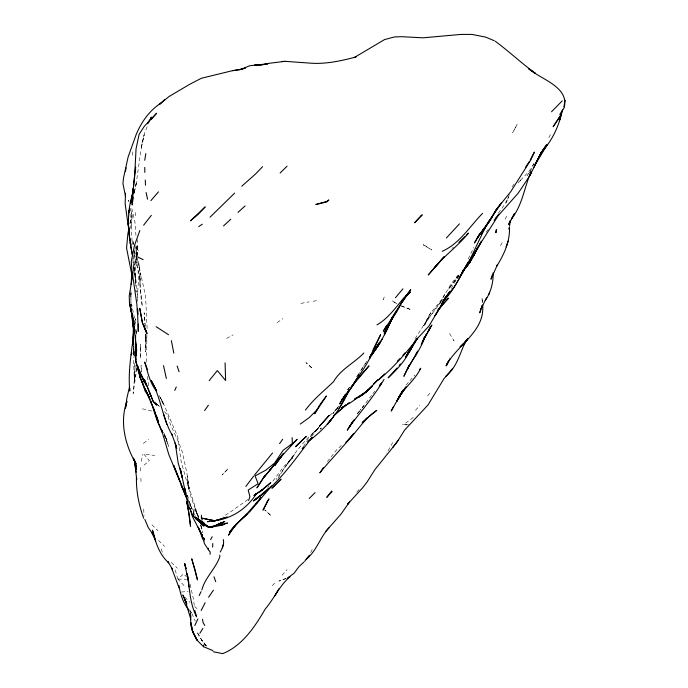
<?xml version="1.0" encoding="UTF-8"?>
<svg xmlns="http://www.w3.org/2000/svg" width="688" height="688" viewBox="0 0 688 688"><rect width="100%" height="100%" fill="white"/><g stroke="black" fill="none" stroke-linecap="round" stroke-linejoin="round"><path stroke-width="0.52" stroke-dasharray="3.44 2.58" d="M130.901 290.525L130.926 302.901L130.909 291.557M147.112 328.46L145.572 296.132L140.429 272.809L141.031 276.628L137.987 258.559M134.564 267.279L135.037 276.335M135.966 235.52L134.917 221.863L131.864 208.619M133.773 271.33L132.836 257.364M145.813 347.965L145.994 336.501L145.675 351.878L145.822 334.033M131.666 307.011L131.391 303.365M137.385 297.706L138.443 280.068L137.161 246.562L137.127 249.065L137.772 239.579M140.567 470.936L140.696 467.221M146.879 334.437L146.63 362.653M130.032 213.942L132.216 242.64M135.226 215.877L135.467 211.104M134.891 325.785L135.312 318.742L134.917 322.921M132.32 155.264L132.689 149.829M134.186 264.097L133.352 270.384M136.301 367.994L136.319 371.744L133.128 393.639L134.736 374.883L134.392 383.096L133.601 359.497L134.1 356.702M129.817 223.686L132.457 213.977L131.004 228.167L131.339 212.239L130.402 208.292M135.82 375.003L135.596 376.499L136.293 367.856M141.418 461.381L142.468 454.476M134.28 192.227L136.602 181.838L134.126 193.104M135.983 184.857L141.977 143.259L144.076 134.805L141.031 148.66L144.824 132.431L148.101 124.425M133.73 194.369L135.287 188.323M133.231 347.397L133.721 345.514M509.266 194.532L506.411 202.539L508.501 196.983L505.078 203.82L498.439 213.091M530.362 171.329L533.862 163.83M468.21 259.015L473.834 247.448M415.156 338.616L425.313 322.612L440.922 302.273M548.869 137.652L551.458 132.449M310.684 552.498L312.92 548.026M505.095 219.205L507.323 214.854M533.871 163.606L529.02 171.45L518.262 182.526M439.83 303.15L451.362 283.353L459.876 273.626M444.68 294.051C439.709 305.145 428.099 311.982 425.158 324.263L430.783 312.765L423.12 326.834L435.538 308.276L443.149 299.048M500.52 245.693L502.739 241.54M392.702 442.504L386.733 453.125M512.233 187.024L514.839 182.406M451.216 288.47L458.758 275.647M338.677 406.015L335.985 410.564L338.608 406.178L332.932 413.608L336.071 409.627L329.973 415.328M362.8 367.349L357.27 376.25M303.391 446.667L308.396 438.703L318.776 427.48M278.038 478.255C289.356 459.756 302.118 441.92 318.75 427.781M327.359 461.579L336.552 449.943L342.633 444.31M349.255 387.542L347.732 389.941L349.315 387.464M360.77 370.583L365.629 363.204L363.333 366.489M357.132 414.073L359.652 410.77M365.096 363.935L367.461 360.495M288.736 461.725L294.782 454.192L286.578 464.813L292.89 457.589L283.396 466.971L271.889 482.512M356.496 376.904L359.583 372.518M267.864 487.534L268.991 485.943M347.818 389.898L350.209 386.527M291.11 458.741L276.034 479.545M486.21 232.183L488.48 229.113M372.887 393.639L374.797 391.128M458.586 276.318L456.944 278.468L458.139 276.929M311.518 436.347L318.888 427.687M371.606 395.316L360.34 410.117M530.938 170.676L527.025 175.629L528.891 173.299M359.695 410.908L357.769 413.282L359.772 410.831M427.583 395.935L429.914 393.054M362.413 407.597L363.737 405.98L360.331 409.971M406.032 385.108L414.83 375.046M415.483 410.289L419.775 405.464M356.719 492.169L359.514 489.056M272.319 585.686L274.804 582.925M282.08 575.263L287.077 569.707M312.447 433.595L318.682 427.601M456.127 277.376L459.696 273.824M184.031 585.583L178.046 579.124L183.447 573.973L186.543 576.63M518.675 182.165L520.756 180.222L518.614 182.217M316.506 429.88L319.533 427.05M451.939 248.471L453.504 247.138M144.024 465.122L149.356 460.702L143.689 453.882L154.731 455.49M247.947 499.497L229.654 512.569L222.929 516.576M143.293 443.416L148.556 439.563M277.135 322.586L282.811 318.647M413.282 417.461L403.555 424.634L409.197 424.849L402.299 424.797M226.584 338.453L233.094 334.884M286.328 578.238L278.967 581.093L286.672 578.384M300.94 303.399L309.118 301.834M313.135 301.258L317.822 300.467M181.279 592.05L188.211 591.388M178.046 579.124L186.482 579.244M142.425 408.818L152.297 411.132M401.259 305.799L411.261 309.806L401.259 306.083M396.864 303.804L392.065 300.673L396.666 303.855M153.372 401.422L159.59 406.496M155.187 402.987L159.134 406.238L154.447 401.912M194.678 606.532L197.026 608.605M171.295 562.423L177.358 568.236M184.651 597.141L190.008 602.344M151.996 524.832L157.93 530.689M158.593 540.458L164.57 546.367M153.94 402.024L156.873 405.989L154.009 400.218M164.398 411.63L167.141 414.554L168.328 417.229L170.332 424.307L178.588 442.203L182.243 451.775L186.921 473.163L189.045 490.123L187.368 476.251L189.054 488.093L187.514 482.03L189.054 488.093M189.845 611.03L191.204 612.664M154.439 403.082L156.391 405.464L154.628 403.073M189.776 611.039L191.101 612.681M206.374 645.937L201.464 639.72L196.914 631.894L201.008 638.894L206.03 645.697M205.97 645.611L201.464 639.72L206.744 646.763M136.327 248.015L139.87 252.763M164.896 436.596L167.494 440.776L164.466 435.341M449.574 333.551L453.994 340.784L453.667 340.173M189.905 610.187L191.298 612.673M162.944 402.308L160.072 397.148L162.944 402.308L177.736 436.906L181.125 461.304L191.393 498.336L198.239 516.49L195.117 509.619L199.142 518.012M191.883 613.481L195.22 620.963M164.191 435.341L168.878 446.607L166.221 439.331M194.128 513.644L195.108 515.553M159.134 395.428L163.907 405.266L160.209 397.552M164.208 433.363L168.01 444.19M164.32 434.584L165.172 436.484M189.14 503.908L190.404 506.746M198.368 517.075L195.082 509.361L198.643 517.995L188.521 485.943M189.097 501.406L192.107 508.699M188.349 499.583L192.313 509.834M128.811 201.051L128.493 200.208L129.103 202.134M189.484 502.214L192.322 509.817M161.241 548.921L163.142 554.691M133.283 351.491L134.194 355.971M134.229 250.742L139.406 267.735L140.111 283.8L139.845 275.983L140.171 281.194C139.681 271.304 134.882 262.223 134.16 252.41M133.429 352.987L134.298 355.92M200.733 525.133L202.736 532.839M200.672 525.004L202.117 530.001L201.094 525.847M175.199 569.956L177.71 578.694M204.276 539.401L203.76 537.577L204.818 541.413L203.958 538.283M203.682 537.285L204.25 539.332M187.471 495.171L188.856 500.185M133.412 353.09L134.237 356.178M135.975 330.885L136.663 335.916M134.547 318.174L131.58 304.328M187.368 495.334L187.867 497.424M130.823 210.089L131.666 213.701L131.339 212.239M133.997 254.827L135.631 264.699L135.493 286.199M190.137 584.301L193.38 598.852L194.541 607.616M133.317 255.738L134.667 262.954L135.338 284.935L135.209 276.026L135.51 279.947L133.893 267.709L136.422 283.267L137.574 297.5M135.837 329.819L136.482 332.932L135.871 329.079M139.759 268.354L138.744 262.61M132.586 242.511L132.939 244.61M133.825 249.847L134.341 252.9L133.868 249.417M137.428 255.523L136.465 245.556M134.151 352.901L133.377 347.603L134.212 354.432M148.565 385.779L147.438 375.579M135.828 289.854L136.095 291.85L135.622 288.143M134.814 320.212L135.218 323.283M482.469 302.883L481.987 297.637L482.391 303.795M141.659 371.58L141.074 365.242L141.212 371.709M133.472 345.746L134.16 353.193M145.409 326.396L144.162 312.739L144.678 324.237M145.564 334.058L145.959 339.666L145.624 334.076M135.871 330.532L136.069 333.491M135.88 245.453L136.559 259.952L135.828 244.464M132.965 259.565L133.635 272.156M140.868 478.134L141.006 481.712M145.744 336.019L145.916 340.835M143.74 509.025L143.981 516.043M133.3 350.312L133.395 353.426M137.591 298.48L137.66 301.404M134.771 363.238L134.409 381.057L135.132 365.294M136.138 255.953L136.138 265.396L136.164 250.398L136.138 255.953M140.447 348.472L140.395 358.448L140.713 344.163L140.447 348.472M131.012 292.89L130.729 296.829L131.012 292.89M384.257 296.967L383.113 299.693L384.257 296.967M517.109 124.588L512.655 132.629L517.109 124.588M450.554 286.234L448.37 289.588L456.135 278.958L450.554 286.234M227.874 468.984L222.104 474.987L227.874 468.984M321.64 427.833L320.083 429.14L321.623 427.893M425.072 245.805L423.129 244.73L431.892 249.993L425.072 245.805M270.771 515.432L264.674 509.842L270.771 515.432M311.724 367.848L305.979 362.61L311.724 367.848M142.184 305.678L140.438 292.761L139.853 282.458L142.184 305.678M133.36 244.283L132.784 240.112L133.369 244.206"/><path stroke-width="1.03" d="M138.262 323.962L138.262 331.358L137.445 309.161M196.587 517.823L204.009 523L193.147 516.275L193.973 509.645M133.266 338.797L133.283 328.382L132.371 318.363M210.029 554.313L210.21 552.043L208.421 549.746L208.43 548.147M135.622 335.323C135.416 348.162 134.1 361.252 139.311 373.446L138.176 369.172L139.836 376.912L152.005 405.06L150.732 401.027L157.139 420.66L162.308 432.417M201.421 515.217L201.395 518.064L202.281 519.887M129.808 388.273L129.765 391.051C127.676 369.327 132.397 347.999 134.53 326.508M133.343 338.505L133.42 333.456L132.887 344.731M509.541 226.034L510.384 220.298M132.896 345.238L133.025 340.981L133.119 344.095M331.642 491.155L331.607 492.307L331.642 491.155L326.757 497.381L331.934 491.55M135.467 172.009L135.622 167.107L133.799 182.372L132.191 205.007L133.188 197.155M125.491 193.199L125.139 203.854L129.026 231.349L128.235 223.299L129.722 237.833M131.167 284.565L131.786 271.7M212.626 547.115L212.79 543.468M220.272 552.034C222.31 548.164 224.494 544.113 223.299 539.53M134.581 177.599L136.043 148.909L139.105 134.332L144.394 126.188L156.632 113.202L150.964 119.669M135.82 346.855L135.278 352.927L135.287 355.877L135.355 351.585L135.846 357.889M508.742 229.078L509.473 227.074C510.135 241.376 504.132 254.156 496.882 266.007L497.424 264.725L490.974 279.233L492.453 274.564M134.452 178.613L132.741 193.56L133.352 188.202L130.694 203.571L132.535 194.558C125.938 214.329 128.321 235.416 132.483 255.394L130.101 242.193M133.042 272.457L129.215 296.003L129.525 303.976L133.558 322.173L136.697 350.863M563.936 106.898L564.968 100.233L564.452 102.28M144.729 160.278L145.83 153.613M129.602 386.484L126.876 398.206L125.422 408.474L126.85 401.792M125.405 171.579L126.179 167.786M212.85 650.581L203.476 646.677L203.837 644.974M129.052 228.149L127.882 233.722L126.566 248.136L132.337 277.23L132.044 273.824M223.514 543.89L222.362 547.906M131.735 352.918L131.245 354.931L131.743 353.047M562.638 109.444L561.348 114.561L553.135 126.781L561.537 113.726C558.088 128.071 551.389 141.651 541.25 152.461M129.585 209.229L128.579 213.194L129.602 209.281M561.924 111.327L559.413 120.632L561.58 112.806M485.272 300.561C490.69 292.538 493.571 282.51 493.038 272.869M126.953 401.233C119.342 421.993 125.207 445.454 136.138 463.936L133.36 458.088L136.362 466.524L134.143 459.489L136.422 469.242L134.323 459.962M530.973 171.845C524.316 187.437 522.398 205.187 511.562 218.793L514.555 213.469L508.647 224.589L509.937 221.158M248.643 500.529L249.89 496.59L248.196 490.045L258.086 483.724L255.128 475.933L265.714 470.205L274.546 463.119L283.155 450.296L292.314 443.605L292.133 437.62M482.15 305.747L479.734 312.808L482.116 305.816M482.107 305.919L481.247 308.534L486.674 297.474M506.437 246.149L506.196 246.88L508.14 241.144M139.836 230.489L134.504 245.444L131.253 261.586L131.958 270.427L136.852 304.225L137.48 313.41L137.428 309.187M488.79 294.679L489.65 292.288M373.532 348.532C369.748 361.776 360.856 372.5 353.451 383.818L359.059 375.502L351.138 388.23L341.867 399.711L346.021 394.112M201.851 589.917C205.093 577.438 215.74 568.684 219.868 556.566L219.721 555.207M197.929 618.899L194.781 625.521M467.943 262.764L466.146 265.869L498.258 215.593L517.866 193.552L521.315 188.555L529.837 175.655L541.525 152.082M533.776 167.614L542.024 151.317M412.224 345.471C407.442 358.405 398.034 368.648 388.127 377.858L397.019 368.054M423.335 339.296L424.513 336.638M174.761 390.388L176.274 386.966M412.121 345.677L409.549 351.482L417.676 338.118M150.569 118.929L151.394 117.106L147.43 123.711L148.84 122.094M373.997 347.612L380.61 334.712L369.809 358.285L371.735 353.778L369.671 357.399L379.862 342.013L371.821 354.165C381.307 343.346 386.733 329.887 392.753 317.013M384.54 334.746L392.925 316.678M535.556 163.34L535.212 164.088L541.275 152.573L538.291 158.412M386.785 329.887L392.728 317.108M410.71 348.463L405.456 357.356M447.888 361.957L446.065 365.827C456.892 344.783 485.066 331.917 482.658 304.982M448.524 361.226L446.409 365.698L449.986 358.68M201.163 610.505L205.153 602.757M417.582 351.147L415.414 355.61L416.833 352.91M529.837 175.655L531.368 172.533M199.142 595.576L201.068 591.671M473.335 255.162L469.852 262.214L462.714 271.382M421.245 344.55L426.465 334.273L422.939 341.196L424.823 337.086C420.23 351.379 409.549 362.524 403.908 376.327L409.24 365.311L407.305 369.112L416.833 352.858M465.699 341.085C459.799 353.486 456.97 367.366 445.523 376.568M345.402 394.293L342.667 399.616L345.204 395.015M465.793 340.887L463.592 345.144L467.04 339.777M393.545 406.582L391.188 411.089L400.562 394.465L396.847 401.181L404.922 388.333L398.644 397.845C404.836 387.112 415.449 379.63 420.712 368.2L419.482 369.748M388.677 324.659L384.171 333.216L391.498 320.058L389.15 323.893M376.861 347.105L378.34 344.301M389.176 323.721L392.16 318.08M473.74 254.328L474.703 252.522M403.271 299.521L396.589 312.008L389.245 323.756M213.228 651.751L222.817 653.6C242.279 645.774 254.981 626.691 265.181 609.121C274.073 598.723 279.319 585.712 290.001 576.811L288.16 577.524M274.976 595.877L277.04 592.05M464.271 269.369L471.117 260.038L468.786 263.762L474.944 253.347L469.852 262.214L481.531 241.144L475.03 252.831M472.51 257.613L478.822 245.926M403.237 299.564L399.169 307.046L383.293 331.229L386.716 325.286M398.765 397.784L402.454 391.008M342.547 398.619L339.64 403.916L347.81 391.713M260.477 495.3L253.554 500.838C278.33 484.808 294.335 459.997 312.206 437.233L309.505 440.44C326.929 427.704 339.726 410.229 348.885 390.844L346.614 394.465M547.33 144.497L534.292 166.049M465.148 267.666C458.578 279.423 452.661 291.91 442.943 301.49L443.244 301.112M396.847 401.181L400.562 394.465M424.41 338.221L430.327 327.686L422.036 342.392M210.605 539.598L212.205 536.76M402.274 391.472L398.593 397.965L403.469 390.156M339.072 408.397L343.931 399.917M325.699 531.437L340.904 514.237L349.624 501.87L347.698 504.132L362.671 487.732L367.117 481.927L374.934 469.586L397.2 441.92L404.647 430.043L427.97 405.008L443.812 378.95L452.24 368.863M465.148 267.615L462.164 272.852L468.322 262.102M478.203 236.388L474.419 242.976L480.981 232.553L478.693 235.52L488.755 221.992L501.38 202.969L495.687 210.27M276.137 593.727L279.018 588.704M319.533 405.275L314.614 413.823L326.43 395.961L320.023 404.424M428.151 331.582L431.918 325.02L428.289 330.455M410.401 349.28L412.731 346.064L408.302 353.03L412.74 344.834L408.982 352.144L406.961 355.206L411.089 348.068L405.524 357.167M348.36 391.713L344.697 398.025M352.944 421.271L347.242 430.198L354.079 419.826M438.144 310.34L435.022 315.715L441.395 305.756L448.464 298.188L437.663 310.537L441.395 305.756L438.669 309.445M446.994 295.616L448.576 292.933M382.459 338.513L377.557 346.786L370.565 355.98M538.747 157.526L546.281 145.202L542.497 150.431M529.141 161.826L525.383 167.537M530.181 160.089L534.395 152.065L530.852 159.848L510.72 191.728L495.738 210.296M199.898 633.209L202.883 628.393M480.981 232.553L477.205 238.125L489.159 221.742L492.04 216.797L481.179 234.298L489.168 220.753L485.427 227.049L469.302 261.027L459.068 277.935L463.497 270.745L458.242 280.472L453.865 287.61L444.964 297.981L450.244 291.514L442.332 302.505L446.409 296.476L428.977 326.052L414.941 341.188L417.564 338.556C405.61 353.331 393.278 368.054 378.366 379.957L384.618 373.894M376.302 347.999L371.804 355.12L379.819 342.994L374.418 350.794M477.687 248.05L466.146 265.869M352.29 422.484L349.306 426.913C361.071 411.209 373.997 396.374 384.016 379.389M379.389 386.501L381.668 383.001L379.492 385.332M446.426 296.476L441.378 304.216L445.936 297.422L442.436 302.195M392.014 317.607L406.608 294.989L402.102 302.238L410.736 289.648L407.743 293.38M467.771 338.582L465.681 341.755L467.978 338.462L460.926 346.494L463.678 343.596L459.928 346.761M393.923 315.035L396.993 310.408M559.765 114.44L564.108 107.904C569.75 86.765 540.613 79.387 528.444 68.542L535.531 73.444C521.616 63.296 509.137 51.531 495.343 41.306M346.683 394.405L353.959 383.517L351.172 387.189L369.06 365.818L357.45 378.899M309.351 555.182L304.621 561.417M208.576 597.27L213.4 590.192M370.385 356.238L371.589 354.483M235.795 524.488L228.536 535.023L235.795 524.488L250.079 511.399L271.657 485.805M323.386 467.711L319.817 472.88C330.782 459.446 343.08 447.191 353.838 433.483L345.987 442.418C356.926 432.288 363.995 418.545 376.818 410.34L365.079 419.706M392.831 447.424L398.249 440.114M204.585 410.564L208.378 405.232M416.945 338.96L413.944 343.183L416.894 339.132M547.218 144.446L541.086 152.598M279.586 443.614L282.691 439.271M257.364 502.188L256.228 503.771L260.073 498.714L245.289 515.759L247.689 513.609L238.108 522.416L229.577 531.987L233.929 526.741M259.634 499.024L260.769 497.441M283.662 453.323L274.908 465.423L283 454.132L262.997 478.564L256.908 487.904L265.198 475.15L262.997 478.564L283.069 454.063M408.079 352.488L410.684 348.919M494.13 220.384L495.351 218.715M462.783 271.545L468.287 264.373L464.004 269.541M351.172 387.189L353.666 383.852M354.905 382.184L356.152 380.516M405.447 296.382L406.574 294.877M245.857 486.407L253.7 476.07M399.152 365.517L400.382 363.9M272.568 452.979L254.474 475.09M482.709 230.308L483.853 228.812M272.525 466.877L269.885 470.024L281.358 456.135M143.654 225.182L151.343 215.327M327.626 424.255L333.68 416.541M401.293 392.573L403.245 390.079M404.785 388.281L406.032 386.682M302.152 448.714L303.382 447.157M307.639 442.023L308.903 440.44M209.152 380.662L217.356 370.6L225.621 380.524L225.079 362.834M328.984 527.834C319.989 537.371 316.695 550.985 306.143 559.292M464.073 269.464L468.141 264.562L466.232 266.781M495.463 218.165L498.8 214.166M404.587 296.967C396.133 307.003 388.539 318.114 376.99 324.908M395.445 297.749L402.919 288.84M150.87 200.655L158.455 191.832M305.472 410.065C313.461 399.281 323.953 390.904 333.508 381.72C340.792 369.086 354.182 363.109 363.883 352.987M463.695 269.722L462.431 271.201L465.131 268.372L462.413 271.098M462.396 271.519L465.114 268.389M402.901 355.309L405.008 352.91M446.383 238.005L459.438 223.858M210.046 217.184L234.66 193.113M443.614 257.321L428.237 274.976L444.31 256.633L434.188 267.942C444.68 255.437 458.156 245.822 468.468 233.094L466.258 235.236M231.589 529.734L240.413 520.274M367.968 390.087L365.904 392.332L378.176 379.587L373.455 384.119M551.527 111.783L562.216 100.878M268.139 488.583L262.051 493.984M362.352 422.922L367.22 417.814M362.309 422.974L364.27 420.918M262.601 166.677L255.532 174.004L241.755 186.233M362.249 422.484L363.651 421.047M315.095 492.582L309.222 498.516M317.125 409.678L309.428 417.418L300.278 424.075M333.671 415.948L345.806 405.103M482.589 213.383C469.577 226.533 459.876 243.389 442.272 251.301M280.111 173.049L287.068 166.161M397.363 361.2L400.089 358.508M290.577 445.643L297.139 439.262L279.543 458.475M458.896 242.382L464.787 236.663M303.838 562.105L298.85 566.8L294.154 573.181L287.636 578.049M223.514 225.956L230.772 219.214M238.108 522.416L244.894 516.103M164.63 99.657L159.358 104.49L168.999 96.544L189.819 84.228L201.378 78.26L232.398 70.692L242.167 69.23M237.996 212.368L245.109 205.901M334.162 415.131L345.978 405.06L341.566 407.717L350.347 402.772L365.577 392.263L372.165 386.114L362.18 395.127L359.11 397.036L369.103 389.322L362.18 395.127L365.577 392.263L355.343 398.601M329.053 421.753L330.997 419.998L329.432 421.305M254.956 494.681L256.555 493.382C246.949 509.077 230.102 519.861 211.629 521.014L217.098 520.274L227.289 516.929M262.481 493.975L253.554 500.838L261.887 494.483M160.811 103.183C149.399 110.579 141.367 122.086 136.19 134.504L128.131 156.959L123.513 177.96L122.946 183.61L125.491 196.209M347.5 403.865L349.186 402.618M254.526 495.248L262.635 489.503L270.797 482.632L259.729 491.911L262.635 489.503L255.996 494.044M198.703 226.627L202.332 224.193M254.242 495.308L256.59 493.803L253.906 495.489M354.088 57.646L384.558 39.586L394.525 36.928L401.895 36.696L422.991 37.823L460.754 34.434L471.959 34.4L485.771 37.152L494.371 40.773M354.303 399.066L356.1 398.163M216.247 524.953L224.77 521.53L214.329 526.346L210.571 527.24L212.463 526.475M224.486 517.797L214.923 520.799L201.395 518.064L214.923 520.799L217.098 520.274L207.458 521.728L209.376 521.194M210.571 527.24L222.336 523.688L212.558 526.208M239.381 69.634L245.341 68.086L240.542 69.54L249.572 65.781L267.813 63.769L265.026 64.276M210.597 526.716L208.645 527.214L200.629 521.857L209.823 527.438L219.739 525.632L227.539 523.026L222.344 524.23M356.16 56.923C341.687 60.768 326.903 64.07 311.836 63.253L285.167 61.344L269.128 63.287L262.231 64.792L254.44 65.231L262.231 64.792M218.182 525.477L224.408 524.462L218.053 525.4M232.398 70.692L241.909 69.273M285.167 61.344L281.874 61.464M197.439 518.718L201.102 523.929L209.823 527.438L208.645 527.214L200.475 521.108L208.017 526.888L196.553 517.875M137.23 256.753L143.147 259.617M156.133 326.671L168.551 334.746M201.102 523.929L202.556 524.91L198.144 519.268M203.94 525.916L195.16 517.711L203.94 525.916L196.88 519.569L197.533 520.343M195.16 517.711L202.556 524.91M203.476 646.677L196.63 639.737L192.502 631.085L190.894 622.743L192.786 632.238L197.293 640.382L192.502 631.085L192.786 632.238L190.868 625.383L190.43 613.275L190.868 617.248M189.174 610.213C183.171 603.367 180.411 594.286 178.932 585.436M153.734 535.453L148.204 527.429L144.833 519.363M148.961 396.572L144.987 390.904L141.934 381.169M156.52 391.076C149.606 382.82 147.825 372.01 144.661 362.051L147.576 369.809M208.421 549.746L204.474 543.692L201.679 534.215M204.775 625.478L203.158 622.726L202.478 619.269M172.602 569.638L167.984 561.649L168.723 562.87C159.255 554.588 155.419 541.912 152.469 530.095L155.651 540.828L151.936 532.933M162.953 432.632L161.431 429.914L162.815 432.623M172.215 568.95L171.458 567.574L179.215 588.274M155.97 390.113L154.043 386.123M156.683 390.947L151.205 380.481C161.095 397.724 162.265 418.381 172.43 435.461L171.768 433.999L176.042 445.755L176.653 448.456L175.216 442.995L178.115 462.628L182.2 477.317L180.265 468.571M195.048 516.757L196.252 519.148L195.332 517.299M149.537 397.776L145.116 388.84L150.19 399.513M186.242 602.499L182.87 594.991L186.138 602.464M193.147 516.275L188.314 505.456L180.299 468.76M157.982 420.394L156.314 416.618L158.644 421.95M188.306 502.016L173.651 465.269L186.259 497.321L181.125 485.04L181.787 486.949M139.836 376.912L143.801 386.286M186.13 602.413L184.883 599.463L190.834 619.389M202.771 539.074L198.178 527.12L202.358 535.72L192.33 516.353L189.974 508.062M149.511 392.298L153.544 402.274L144.368 379.466L150.577 395.153M186.663 603.436L186.869 603.961M155.643 413.669L152.942 406.703L158.231 422.656L162.463 432.356L161.534 429.776L168.732 454.304L179.989 481.806M156.03 414.666L157.165 417.659M213.959 576.759L215.714 581.661M138.529 369.155L137.738 366.842L146.381 385.538L140.3 373.765L135.519 360.598L135.725 343.768L136.061 355.799L135.51 338.72M177.16 366.016L179.069 371.752M143.654 518.202C138.907 505.13 136.112 491.301 136.439 477.352L136.731 479.398L134.487 460.539L136.19 472.217M163.538 413.995L166.857 424.401M133.954 329.509L132.81 325.544L131.769 313.909M150.337 394.31L150.801 395.97M194.816 610.531L196.587 616.835C189.621 603.367 189.802 588.24 187.162 573.783L188.443 579.657L188.951 586.959M133.885 322.018L131.038 311.114L129.929 303.872L134.435 324.745M187.403 504.416L186.474 501.242L189.226 514.486L190.55 526.286L187.781 506.368M181.494 474.772L182.2 477.317M184.934 564.642L186.027 568.675L184.659 563.343L188.658 582.848M137.695 365.878L138.52 368.914M130.479 240.809L129.972 238.822L130.324 240.955M129.963 238.796L130.453 240.723M135.502 357.777L136 359.79M186.018 494.01L184.479 487.543L185.76 492.995M138.365 369.232L139.286 373.085M139.75 375.003L140.662 378.856L139.827 374.797M195.366 570.988L197.482 579.924L191.72 558.785L195.134 569.999M163.512 365.612L166.35 378.512M201.704 534.266L202.367 537.208M146.105 192.511L147.559 199.193M138.985 370.737L139.406 372.767M134.108 459.231L134.745 462.336M171.372 340.629L173.823 353.159M130.729 243.036L131.133 245.109M135.803 355.911L135.278 352.927L135.588 348.455L135.897 353.589M130.978 308.878L132.371 318.355M136.293 361.862L136.525 363.857L136.396 361.802M137.703 309.161L137.97 314.425M145.271 180.024L145.512 185.192M144.781 167.39L144.833 172.43M496.332 229.818L495.902 232.647L496.332 229.818M267.245 501.629L263.005 510.161L268.991 498.86L267.245 501.629M495.136 211.354L489.159 221.742L495.136 211.354M329.199 415.389L319.395 426.328L329.199 415.389M406.462 295.978L403.357 299.383L410.383 291.918L406.462 295.978M421.099 215.834L414.58 222.774L422.269 214.776L421.099 215.834M328.744 200.07L327.049 201.868L315.809 204.508L326.791 201.378L328.744 200.07M205.076 206.993L197.843 214.639L190.473 220.805L205.076 206.993M274.357 485.797L271.923 488.222L281.082 479.115L274.357 485.797M302.995 439.4L295.565 446.718L306.28 436.493L302.995 439.4M222.207 522.373L214.329 526.346L222.207 522.373M146.888 333.345L143.637 325.175L146.888 333.345M146.776 333.173L142.399 322.724L139.767 308.362L142.399 322.724L146.742 333.13M143.052 379.183L142.158 376.861L144.153 382.167L143.052 379.183"/></g></svg>
